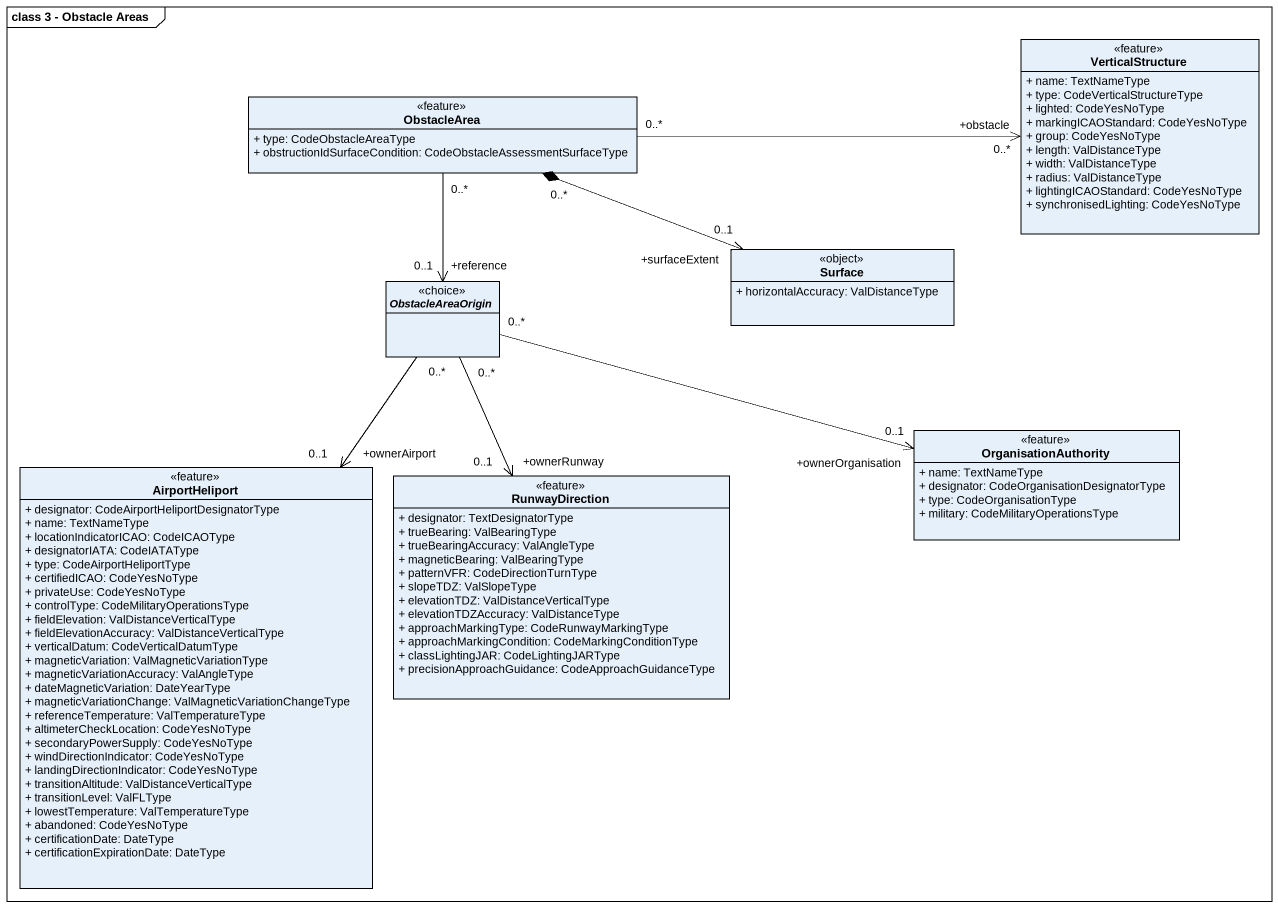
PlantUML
@startuml
mainframe class 3 - Obstacle Areas
hide circle
hide empty members
skinparam classAttributeIconSize 0
class VerticalStructure <<feature>> {
  + name: TextNameType
  + type: CodeVerticalStructureType
  + lighted: CodeYesNoType
  + markingICAOStandard: CodeYesNoType
  + group: CodeYesNoType
  + length: ValDistanceType
  + width: ValDistanceType
  + radius: ValDistanceType
  + lightingICAOStandard: CodeYesNoType
  + synchronisedLighting: CodeYesNoType
}
class ObstacleArea <<feature>> {
  + type: CodeObstacleAreaType
  + obstructionIdSurfaceCondition: CodeObstacleAssessmentSurfaceType
}
class Surface <<object>> {
  + horizontalAccuracy: ValDistanceType
}
abstract class ObstacleAreaOrigin <<choice>>
class OrganisationAuthority <<feature>> {
  + name: TextNameType
  + designator: CodeOrganisationDesignatorType
  + type: CodeOrganisationType
  + military: CodeMilitaryOperationsType
}
class AirportHeliport <<feature>> {
  + designator: CodeAirportHeliportDesignatorType
  + name: TextNameType
  + locationIndicatorICAO: CodeICAOType
  + designatorIATA: CodeIATAType
  + type: CodeAirportHeliportType
  + certifiedICAO: CodeYesNoType
  + privateUse: CodeYesNoType
  + controlType: CodeMilitaryOperationsType
  + fieldElevation: ValDistanceVerticalType
  + fieldElevationAccuracy: ValDistanceVerticalType
  + verticalDatum: CodeVerticalDatumType
  + magneticVariation: ValMagneticVariationType
  + magneticVariationAccuracy: ValAngleType
  + dateMagneticVariation: DateYearType
  + magneticVariationChange: ValMagneticVariationChangeType
  + referenceTemperature: ValTemperatureType
  + altimeterCheckLocation: CodeYesNoType
  + secondaryPowerSupply: CodeYesNoType
  + windDirectionIndicator: CodeYesNoType
  + landingDirectionIndicator: CodeYesNoType
  + transitionAltitude: ValDistanceVerticalType
  + transitionLevel: ValFLType
  + lowestTemperature: ValTemperatureType
  + abandoned: CodeYesNoType
  + certificationDate: DateType
  + certificationExpirationDate: DateType
}
class RunwayDirection <<feature>> {
  + designator: TextDesignatorType
  + trueBearing: ValBearingType
  + trueBearingAccuracy: ValAngleType
  + magneticBearing: ValBearingType
  + patternVFR: CodeDirectionTurnType
  + slopeTDZ: ValSlopeType
  + elevationTDZ: ValDistanceVerticalType
  + elevationTDZAccuracy: ValDistanceType
  + approachMarkingType: CodeRunwayMarkingType
  + approachMarkingCondition: CodeMarkingConditionType
  + classLightingJAR: CodeLightingJARType
  + precisionApproachGuidance: CodeApproachGuidanceType
}
ObstacleArea "0..*" -right-> "+obstacle\n0..*" VerticalStructure
ObstacleArea "0..*" *-right-> "+surfaceExtent\n0..1" Surface
ObstacleArea "0..*" --> "+reference\n0..1" ObstacleAreaOrigin
OrganisationAuthority "+ownerOrganisation\n0..1" <-left- "0..*" ObstacleAreaOrigin
AirportHeliport "+ownerAirport\n0..1" <-up- "0..*" ObstacleAreaOrigin
RunwayDirection "+ownerRunway\n0..1" <-up- "0..*" ObstacleAreaOrigin
@enduml
